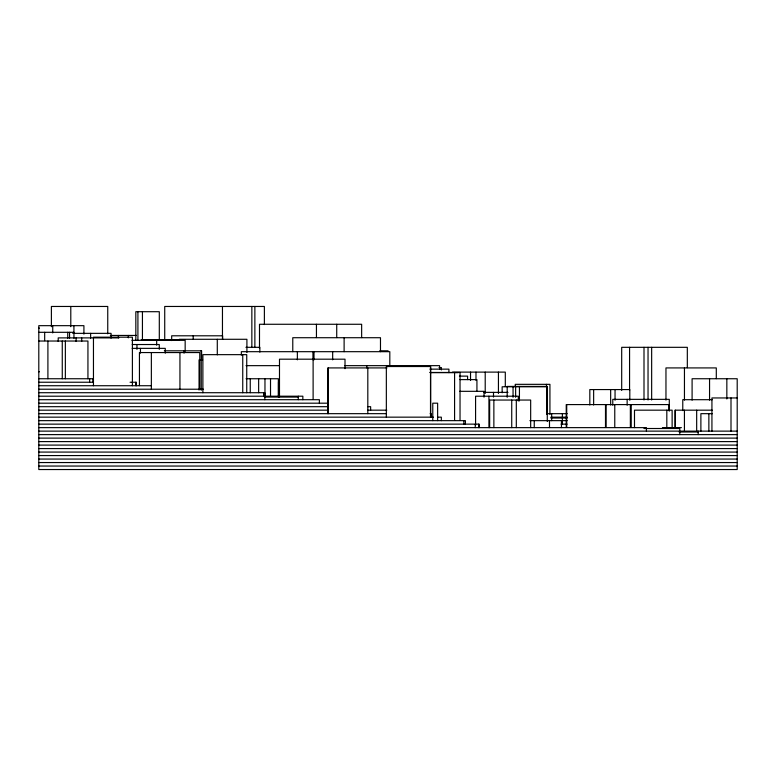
<?xml version="1.0" encoding="UTF-8"?>
<svg xmlns="http://www.w3.org/2000/svg" width="776" height="776" viewBox="0 0 776 776"><rect width="100%" height="100%" fill="white"/><g stroke="black" fill="none" stroke-linecap="round" stroke-linejoin="round"><path stroke-width="1.16" d="M38.8 328.112L39.43 328.112M38.8 332.303L73.962 332.303M72.76 333.35L111.055 333.35L111.055 338.142M110.357 335.445L136.498 335.445M118.854 337.89L58.21 337.89L58.21 341.488M179.343 339.287L246.913 339.287L246.913 352.479M141.203 339.636L179.508 339.636M131.93 340.334L185.163 340.334L185.163 351.218M38.8 341.033L87.94 341.033L87.94 378.746M132.211 344.525L159.274 344.525L159.274 349.375M245.924 347.318L259.853 347.318L259.853 352.149M132.162 348.366L165.269 348.366L165.269 353.187M164.328 350.81L201.614 350.81L201.614 360.122M379.726 350.81L388.116 350.81M202.623 359.889L199.054 359.889L199.054 390.047M246.021 365.651L279.292 365.651M344.66 365.651L439.585 365.651L439.585 369.143M439.032 367.572L441.408 367.572L441.408 369.939M386.972 367.921L327.782 367.921L327.782 413.666M429.885 369.143L448.916 369.143L448.916 372.635M38.8 371.762L39.43 371.762M452.515 372.111L505.302 372.111L505.302 386.361M429.826 372.461L460.032 372.461L460.032 420.437M430.37 372.635L458.257 372.635M459.421 376.127L467.589 376.127L467.589 379.619M38.8 378.746L93.498 378.746M246.07 378.746L278.351 378.746L278.351 396.206M459.955 379.619L476.93 379.619L476.93 391.259M38.8 382.238L93.459 382.238M130.058 382.238L136.295 382.238L136.295 385.73M38.8 385.73L151.359 385.73M38.8 389.222L203.496 389.222M459.644 391.317L484.02 391.317L484.02 397.176M483.836 392.365L507.989 392.365M38.8 392.714L264.839 392.714L264.839 399.698M263.597 393.587L264.839 393.587M38.8 396.206L302.873 396.206L302.815 399.698M264.839 397.079L298.285 397.079M737.2 397.952L711.932 397.952L711.932 431.126M38.8 399.698L319.382 399.698L319.382 403.19M712.319 399.698L682.773 399.698L682.773 410.582M38.8 403.19L328.316 403.19M669.368 404.587L566.237 404.587L566.237 427.508M38.8 406.682L328.316 406.682M367.814 406.682L370.637 406.682L370.637 410.174M38.8 410.174L328.316 410.174M367.814 410.174L386.778 410.174M712.319 410.174L675.052 410.174L675.052 427.634M38.8 413.666L386.341 413.666M430.147 413.666L431.175 413.666L431.175 417.158M546.934 413.666L567.198 413.666M712.397 413.666L700.883 413.666L700.883 431.126M38.8 417.158L433.445 417.158M437.635 417.158L441.34 417.158L441.34 420.65M550.844 417.158L567.198 417.158M550.844 418.031L567.198 418.031M38.8 420.65L465.425 420.65L465.425 424.142M529.911 420.65L567.198 420.65M38.8 424.142L479.277 424.142L479.277 427.634M561.038 424.142L567.149 424.142M38.8 427.634L646.408 427.634L646.408 431.126M662.442 427.634L681.406 427.634M643.983 428.507L679.786 428.507L679.786 434.618M38.8 431.126L737.2 431.126M679.087 431.999L698.177 431.999M38.8 434.618L737.2 434.618M38.8 438.11L737.2 438.11M38.8 441.602L737.2 441.602M38.8 445.094L737.2 445.094M38.8 448.586L737.2 448.586M38.8 452.078L737.2 452.078M38.8 455.57L737.2 455.57M38.8 459.062L737.2 459.062M38.8 462.554L737.2 462.554M38.8 466.046L737.2 466.046M731.002 397.952L731.002 431.126M726.84 378.746L726.84 398.98M716.297 378.649L716.297 367.921L665.963 367.921L665.963 400.115M709.555 378.746L709.555 400.173M708.866 413.666L708.866 431.126M698.177 431.126L698.177 434.618M696.673 410.174L696.673 431.126M692.095 400.173L692.095 378.746L737.2 378.746L737.2 469.538L38.8 469.538L38.8 325.668L83.915 325.668L83.915 334.136M687.323 367.669L687.323 347.318L621.692 347.318L621.692 390.415M684.451 367.921L684.451 400.115M684.432 410.174L684.432 431.126M675.314 410.174L675.314 427.634M672.132 427.634L672.132 410.174L634.496 410.174L634.496 427.634M669.29 411.115L669.29 399.349L612.778 399.349L612.778 405.237M668.931 404.587L668.931 410.62M666.817 410.174L666.817 427.634M651.656 347.318L651.656 399.999M648.038 347.318L648.038 399.999M644.002 347.318L644.002 399.999M630.888 404.587L630.888 427.508M630.752 404.587L630.752 427.508M630.364 404.587L630.364 427.508M629.802 400.261L629.802 389.571L589.818 389.571L589.818 405.004M629.569 347.318L629.569 390.415M627.144 399.349L627.144 405.237M615.048 389.571L615.048 400.261M614.767 404.587L614.767 427.508M610.663 389.571L610.663 405.004M606.085 404.587L606.085 427.508M605.493 404.587L605.493 427.508M593.64 389.571L593.64 405.004M566.722 404.587L566.722 427.508M562.387 413.666L562.387 417.158M562.387 418.031L562.387 424.142M561.455 420.65L561.455 427.634M551.668 413.666L551.668 420.65M549.932 414.403L549.932 384.333L515.254 384.333L515.254 386.739M549.495 420.65L549.495 427.634M547.274 421.465L547.274 386.429L507.194 386.429L507.194 397.302M547.177 414.413L547.177 386.778L502.15 386.778L502.15 392.782M546.964 386.778L546.964 414.413M546.479 384.333L546.479 386.739M534.257 420.65L534.257 427.634M530.668 427.634L530.668 400.047L489.656 400.047L489.656 427.634M519.435 386.429L519.435 400.92M518.271 401.037L518.271 396.206L475.581 396.206L475.581 425.219M516.312 400.047L516.312 427.634M515.633 386.429L515.633 397.302M513.052 386.429L513.052 397.302M511.733 400.047L511.733 427.634M498.435 372.111L498.435 393.48M493.866 400.047L493.866 427.634M493.497 392.365L493.497 397.07M488.928 396.206L488.928 427.634M485.213 372.111L485.213 393.48M478.637 424.142L478.637 427.634M475.989 372.111L475.989 380.424M475.251 424.142L475.251 427.634M470.537 372.111L470.537 380.424M463.873 420.65L463.873 424.142M454.581 372.461L454.581 420.437M437.635 420.65L437.635 403.19L432.775 403.19L432.775 420.65M430.661 417.158L430.661 366.524L386.341 366.524L386.341 417.158M430.505 366.524L430.505 417.158M389.814 365.651L389.814 351.683L241.346 351.683L241.346 355.175M380.483 351.683L380.483 337.715L292.775 337.715L292.775 351.683M367.814 367.921L367.814 413.666M366.854 365.651L366.854 367.979M361.645 337.579L361.645 324.271L259.494 324.271L259.494 348.472M345.01 368.678L345.01 359.191L279.486 359.191L279.486 397.128M344.117 337.715L344.117 351.683M336.726 324.271L336.726 337.579M332.671 351.683L332.671 359.831M328.316 367.921L328.316 413.666M316.443 324.271L316.443 337.579M313.999 351.683L313.999 359.831M313.116 359.191L313.116 399.504M312.951 351.683L312.951 359.831M298.285 396.206L298.285 399.698M297.363 351.683L297.363 359.831M278.506 382.238L278.506 397.37M270.523 378.746L270.523 396.206M264.965 378.746L264.965 396.206M264.383 324.572L264.383 306.462L164.725 306.462L164.725 340.266M263.597 392.714L263.597 396.206M258.641 378.746L258.641 392.714M254.868 306.462L254.868 347.512M251.851 306.462L251.851 347.512M250.25 378.746L250.25 392.714M246.739 392.714L246.739 354.651L202.885 354.651L202.885 392.714M242.743 354.651L242.743 392.714M222.634 339.384L222.634 335.795L171.68 335.795L171.68 340.577M222.46 306.462L222.46 339.063M217.29 339.287L217.29 354.875M201.246 361.286L201.246 390.299M201.197 350.81L201.197 360.122M199.752 389.222L199.752 352.556L139.438 352.556L139.438 385.672M193.195 335.795L193.195 339.384M184.048 350.81L184.048 353.138M179.945 352.556L179.945 389.222M159.303 340.48L159.303 311.7L135.829 311.7L135.829 340.48M156.674 340.334L156.674 345.165M151.359 352.556L151.359 389.222M142.435 311.7L142.435 340.48M140.446 348.366L140.446 353.187M137.915 311.7L137.915 340.48M136.964 344.525L136.964 349.375M135.868 382.238L135.868 385.73M132.395 385.73L132.395 337.191L93.459 337.191L93.459 385.73M128.331 335.445L128.331 337.851M118.369 335.445L118.369 337.851M107.748 333.835L107.748 306.462L51.391 306.462L51.391 326.696M92.926 378.746L92.926 382.238M90.627 333.35L90.627 338.142M89.647 378.746L89.647 382.238M81.693 337.89L81.693 341.488M76.135 337.89L76.135 341.488M73.914 325.668L73.962 338.258M70.791 306.462L70.791 326.696M69.549 332.303L69.549 338.258M67.745 332.303L67.745 338.258M65.359 341.033L65.359 378.746M62.264 341.033L62.264 378.746M52.739 325.668L52.739 332.923M47.908 341.033L47.908 378.746M44.678 332.303L44.678 340.635"/></g></svg>
